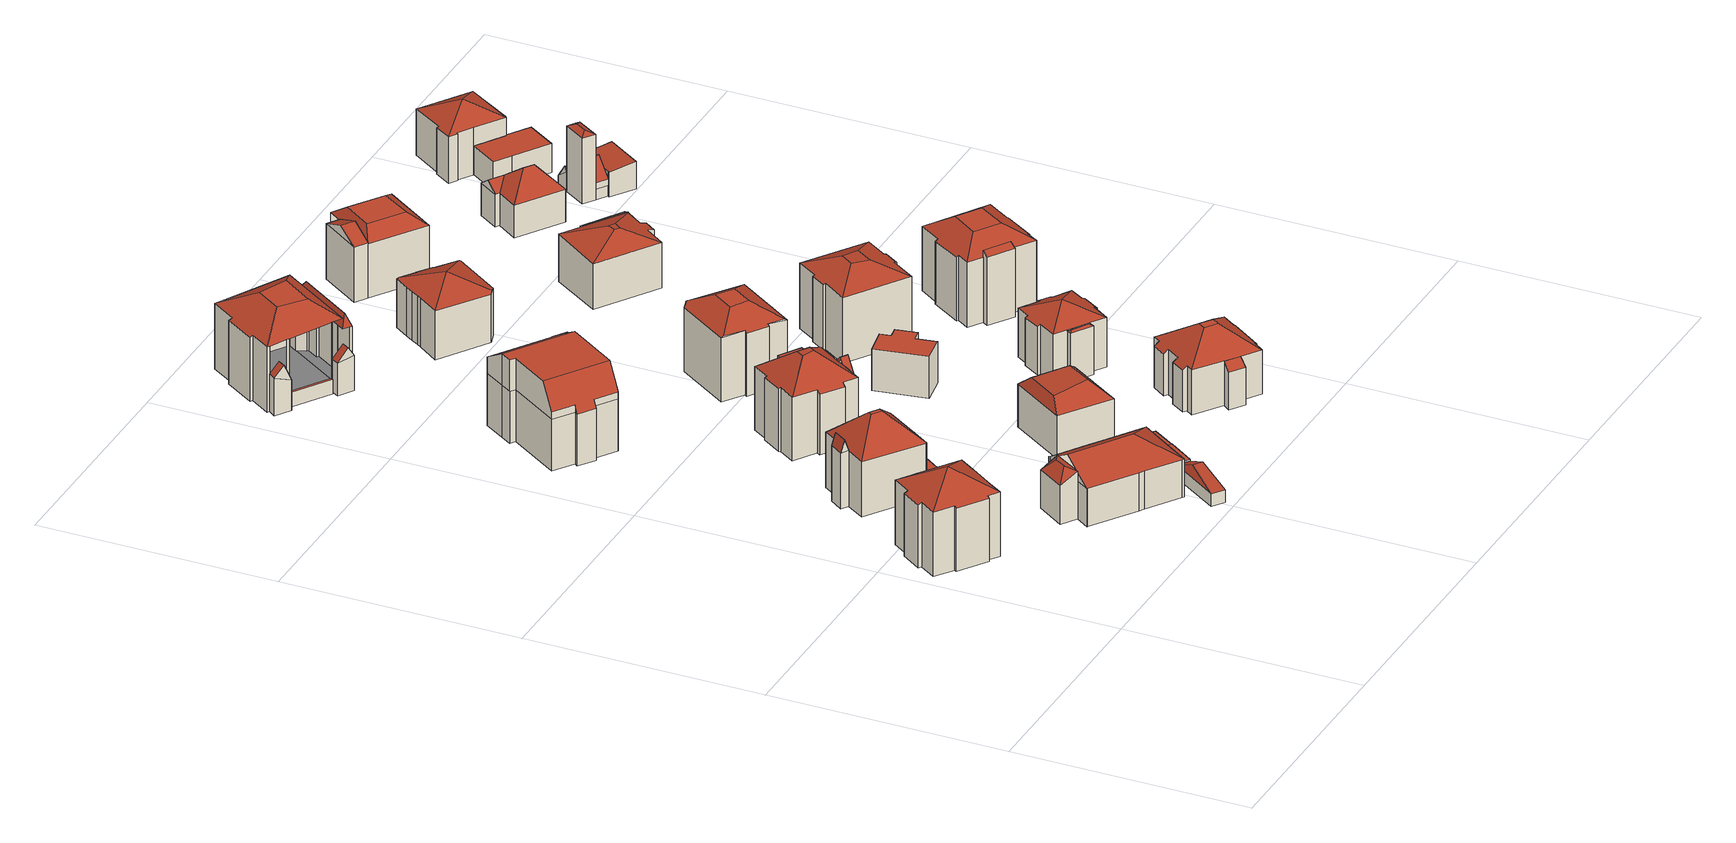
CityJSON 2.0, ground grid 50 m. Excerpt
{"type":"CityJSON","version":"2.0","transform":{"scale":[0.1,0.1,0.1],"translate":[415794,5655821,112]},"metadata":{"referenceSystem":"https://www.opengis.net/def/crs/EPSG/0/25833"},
"CityObjects":{
"building1":{"type":"Building","attributes":{"Gemeindeschluessel":14612000,"Geometrietyp2DReferenz":"3000","function":"31001_9998","roofType":"9999"},"children":["building1-1","building1-2"]},
"building1-1":{"type":"BuildingPart","attributes":{"Dachtyp_tdc":"tdcTentRoof","Dachneigung":31.22,"QualitaetDacherkennung":47,"Geometrietyp2DReferenz":"3000","measuredHeight":18.14,"roofType":"3500"},"parents":["building1"],"geometry":[{"type":"MultiSurface","lod":"2","boundaries":[[[0,1,2,3]],[[1,4,5,2]],[[4,6,7,5]],[[6,8,7]],[[9,10,11]],[[9,12,13,10]],[[12,14,15,13]],[[14,16,17,15]],[[16,18,19,17]],[[18,20,21,19]],[[20,22,23,21]],[[22,24,25,23]],[[24,26,27,25]],[[26,28,29,27]],[[28,30,31,29]],[[30,32,33,31]],[[32,34,35,33]],[[34,36,37,35]],[[36,0,3,37]],[[12,9,6,4,38]],[[22,20,18,16,14,12,38]],[[32,30,28,26,24,22,38]],[[4,1,0,36,34,32,38]],[[3,2,5,7,10,13,15,17,19,21,23,25,27,29,31,33,35,37]]],"semantics":{"surfaces":[{"type":"WallSurface"},{"type":"RoofSurface"},{"type":"GroundSurface"}],"values":[0,0,0,0,0,0,0,0,0,0,0,0,0,0,0,0,0,0,0,1,1,1,1,2]}}]},
"building1-2":{"type":"BuildingPart","attributes":{"Dachtyp_tdc":"tdcPolyFlatRoof","Dachneigung":0,"QualitaetDacherkennung":0,"Geometrietyp2DReferenz":"3000","measuredHeight":3,"roofType":"9999"},"parents":["building1"],"geometry":[{"type":"MultiSurface","lod":"2","boundaries":[[[11,39,40,41,42,43,8]],[[8,43,44,7]],[[43,42,45,44]],[[42,41,46,45]],[[41,40,47,46]],[[40,39,48,47]],[[39,11,10,48]],[[44,45,46,47,48,10,7]],[[7,10,11,8]]],"semantics":{"surfaces":[{"type":"RoofSurface"},{"type":"WallSurface"},{"type":"GroundSurface"},{"type":"ClosureSurface","isClosure":"1","QuelleClosure":"LoD1Solid"}],"values":[0,1,1,1,1,1,1,2,3]}}]},
"building2":{"type":"Building","attributes":{"Gemeindeschluessel":14612000,"Geometrietyp2DReferenz":"3000","function":"31001_9998","roofType":"9999"},"children":["building2-1","building2-2","building2-3","building2-4"]},
"building2-1":{"type":"BuildingPart","attributes":{"Dachtyp_tdc":"tdcGableRoof","Dachneigung":36.66,"QualitaetDacherkennung":35,"Geometrietyp2DReferenz":"3000","measuredHeight":5.4,"roofType":"3100"},"parents":["building2"],"geometry":[{"type":"MultiSurface","lod":"2","boundaries":[[[49,50,51,52]],[[53,54,55,56]],[[54,57,58,55]],[[57,59,60,58]],[[59,61,62,60]],[[61,49,52,62]],[[57,54,53,63]],[[63,50,49,61,59,57]],[[52,51,64,56,55,58,60,62]]],"semantics":{"surfaces":[{"type":"WallSurface"},{"type":"RoofSurface"},{"type":"GroundSurface"}],"values":[0,0,0,0,0,0,1,1,2]}}]},
"building2-2":{"type":"BuildingPart","attributes":{"Dachtyp_tdc":"tdcCutTentRoof","Dachneigung":43.54,"QualitaetDacherkennung":64,"Geometrietyp2DReferenz":"3000","measuredHeight":17.54,"roofType":"9999"},"parents":["building2"],"geometry":[{"type":"MultiSurface","lod":"2","boundaries":[[[65,51,50]],[[65,66,67,51]],[[66,68,69,70,67]],[[71,72,73,74,75]],[[72,76,77,73]],[[76,78,79,77]],[[80,81,82,83]],[[81,84,85,82]],[[84,86,56,85]],[[86,53,56]],[[71,68,66,87,88]],[[76,72,71,88,89]],[[81,80,78,76,89,90]],[[66,65,86,84,81,90,87]],[[90,89,88,87]],[[64,51,67,70,74,73,77,79,83,82,85,56]]],"semantics":{"surfaces":[{"type":"WallSurface"},{"type":"RoofSurface"},{"type":"GroundSurface"}],"values":[0,0,0,0,0,0,0,0,0,0,1,1,1,1,1,2]}}]},
"building2-3":{"type":"BuildingPart","attributes":{"Dachtyp_tdc":"tdcPolyFlatRoof","Dachneigung":0,"QualitaetDacherkennung":37,"Geometrietyp2DReferenz":"3000","measuredHeight":5.65,"roofType":"1000"},"parents":["building2"],"geometry":[{"type":"MultiSurface","lod":"2","boundaries":[[[91,92,93,94]],[[92,95,73,93]],[[69,91,94,70]],[[69,75,95,92,91]],[[94,93,73,74,70]]],"semantics":{"surfaces":[{"type":"WallSurface"},{"type":"RoofSurface"},{"type":"GroundSurface"}],"values":[0,0,0,1,2]}}]},
"building2-4":{"type":"BuildingPart","attributes":{"Dachtyp_tdc":"tdcFreeFormRoof","Dachneigung":71.53,"QualitaetDacherkennung":15,"Geometrietyp2DReferenz":"3000","measuredHeight":14.63,"roofType":"5000"},"parents":["building2"],"geometry":[{"type":"MultiSurface","lod":"2","boundaries":[[[96,97,98,79]],[[97,99,100,98]],[[99,101,83,100]],[[101,80,83]],[[96,79,78]],[[102,99,97,103]],[[96,101,102,103]],[[99,102,101]],[[96,103,97]],[[98,100,83,79]]],"semantics":{"surfaces":[{"type":"WallSurface"},{"type":"RoofSurface"},{"type":"GroundSurface"}],"values":[0,0,0,0,0,1,1,0,0,2]}}]},
"building3":{"type":"Building","attributes":{"Gemeindeschluessel":14612000,"Geometrietyp2DReferenz":"3000","function":"31001_9998","roofType":"9999"},"children":["building3-1","building3-2"]},
"building3-1":{"type":"BuildingPart","attributes":{"Dachtyp_tdc":"tdcHipRoof","Dachneigung":48.16,"QualitaetDacherkennung":38,"Geometrietyp2DReferenz":"3000","measuredHeight":10.85,"roofType":"3200"},"parents":["building3"],"geometry":[{"type":"MultiSurface","lod":"2","boundaries":[[[104,105,106,107]],[[105,108,109,106]],[[108,110,111,112,113,109]],[[114,115,116,117,118,119]],[[115,120,121,116]],[[120,104,107,121]],[[105,110,108,105,104,120,122]],[[115,114,123]],[[120,115,123,122]],[[114,124,125,105,122,123]],[[107,106,109,113,106,117,116,121]]],"semantics":{"surfaces":[{"type":"WallSurface"},{"type":"RoofSurface"},{"type":"GroundSurface"}],"values":[0,0,0,0,0,0,1,1,1,1,2]}}]},
"building3-2":{"type":"BuildingPart","attributes":{"Dachtyp_tdc":"tdcHipAndGableRoof","Dachneigung":29.96,"QualitaetDacherkennung":57,"Geometrietyp2DReferenz":"3000","measuredHeight":12.23,"roofType":"5000"},"parents":["building3"],"geometry":[{"type":"MultiSurface","lod":"2","boundaries":[[[126,127,128,129]],[[127,130,131,128]],[[130,132,133,131]],[[132,134,135,133]],[[134,136,137,135]],[[136,118,117,137]],[[112,138,139,113]],[[138,140,141,139]],[[140,142,143,141]],[[142,144,145,143]],[[144,126,129,145]],[[126,146,147]],[[146,148,149,150,111,151,125,152,147]],[[134,132,130,127,126,147,152,124,119,136]],[[136,119,118]],[[112,111,150,138]],[[138,150,149,140]],[[140,149,148,142]],[[142,148,146,144]],[[144,146,126]],[[129,128,131,133,135,137,117,106,113,139,141,143,145]]],"semantics":{"surfaces":[{"type":"WallSurface"},{"type":"RoofSurface"},{"type":"GroundSurface"}],"values":[0,0,0,0,0,0,0,0,0,0,0,1,1,1,0,0,0,0,0,0,2]}}]},
"building4":{"type":"Building","attributes":{"Dachtyp_tdc":"tdcFreeFormRoof","Gemeindeschluessel":14612000,"Dachneigung":13.52,"QualitaetDacherkennung":17,"Geometrietyp2DReferenz":"3000","measuredHeight":4.71,"function":"31001_9998","roofType":"5000"},"geometry":[{"type":"Solid","lod":"2","boundaries":[[[[153,154,155,156]],[[154,157,158,155]],[[157,159,160,158]],[[159,161,162,160]],[[161,153,156,162]],[[153,163,154]],[[161,164,163,153]],[[164,159,157,154,163]],[[161,159,164]],[[156,155,158,160,162]]]],"semantics":{"surfaces":[{"type":"WallSurface"},{"type":"RoofSurface"},{"type":"GroundSurface"}],"values":[[0,0,0,0,0,1,1,1,0,2]]}}]},
"building5":{"type":"Building","attributes":{"Dachtyp_tdc":"tdcFreeFormRoof","Gemeindeschluessel":14612000,"Dachneigung":0.064,"QualitaetDacherkennung":36,"Geometrietyp2DReferenz":"3000","measuredHeight":17.97,"function":"31001_9998","roofType":"5000"},"geometry":[{"type":"Solid","lod":"2","boundaries":[[[[165,166,167,168]],[[166,169,170,167]],[[169,171,172,170]],[[171,173,174,172]],[[173,175,176,174]],[[175,177,178,176]],[[177,179,180,178]],[[179,181,182,180]],[[181,183,184,182]],[[183,185,186,184]],[[185,187,188,186]],[[187,189,190,188]],[[189,191,192,190]],[[191,193,194,192]],[[193,195,196,194]],[[195,165,168,196]],[[197,198,199,200,201,202,203]],[[189,187,204,205,206,207,208,209]],[[210,211,207,206,203,202]],[[195,211,210,165]],[[165,210,202,166]],[[193,208,207,211,195]],[[189,209,191]],[[181,206,205,183]],[[183,205,204,185]],[[185,204,187]],[[177,197,203,179]],[[166,202,201,169]],[[169,201,200,171]],[[171,200,199,173]],[[173,199,198,175]],[[175,198,197,177]],[[168,167,170,172,174,176,178,180,182,184,186,188,190,192,194,196]],[[191,209,208,193]],[[179,203,206,181]]]],"semantics":{"surfaces":[{"type":"WallSurface"},{"type":"RoofSurface"},{"type":"GroundSurface"}],"values":[[0,0,0,0,0,0,0,0,0,0,0,0,0,0,0,0,1,1,1,0,0,0,0,0,0,0,0,0,0,0,0,0,2,0,0]]}}]},
"building6":{"type":"Building","attributes":{"Gemeindeschluessel":14612000,"Geometrietyp2DReferenz":"3000","function":"31001_9998","roofType":"9999"},"children":["building6-1","building6-2"]},
"building6-1":{"type":"BuildingPart","attributes":{"Dachtyp_tdc":"tdcPolyFlatRoof","Dachneigung":0,"QualitaetDacherkennung":76,"Geometrietyp2DReferenz":"3000","measuredHeight":3.04,"roofType":"1000"},"parents":["building6"],"geometry":[{"type":"MultiSurface","lod":"2","boundaries":[[[212,213,214,215]],[[213,216,217,214]],[[216,218,219,217]],[[218,220,221,219]],[[220,222,223,221]],[[222,224,225,223]],[[224,226,227,225]],[[224,222,220,218,216,213,212,226]],[[227,215,214,217,219,221,223,225]]],"semantics":{"surfaces":[{"type":"WallSurface"},{"type":"RoofSurface"},{"type":"GroundSurface"}],"values":[0,0,0,0,0,0,0,1,2]}}]},
"building6-2":{"type":"BuildingPart","attributes":{"Dachtyp_tdc":"tdcPolyFlatRoof","Dachneigung":0,"QualitaetDacherkennung":70,"Geometrietyp2DReferenz":"3000","measuredHeight":3.08,"roofType":"1000"},"parents":["building6"],"geometry":[{"type":"MultiSurface","lod":"2","boundaries":[[[228,229,230,227,226]],[[229,231,232,230]],[[231,233,212,215,232]],[[233,231,229,228]],[[227,230,232,215]]],"semantics":{"surfaces":[{"type":"WallSurface"},{"type":"RoofSurface"},{"type":"GroundSurface"}],"values":[0,0,0,1,2]}}]},
"building7":{"type":"Building","attributes":{"Gemeindeschluessel":14612000,"Geometrietyp2DReferenz":"3000","function":"31001_9998","roofType":"9999"},"children":["building7-1","building7-2","building7-3"]},
"building7-1":{"type":"BuildingPart","attributes":{"Dachtyp_tdc":"tdcGableRoof","Dachneigung":56.79,"QualitaetDacherkennung":18,"Geometrietyp2DReferenz":"3000","measuredHeight":14.68,"roofType":"3100"},"parents":["building7"],"geometry":[{"type":"MultiSurface","lod":"2","boundaries":[[[234,235,236,237]],[[235,238,239,236]],[[238,240,241,239]],[[240,242,243,241]],[[244,234,237,245]],[[246,247,248,249,250]],[[248,251,242,240,238,235,249]],[[234,250,249,235]],[[244,246,250,234]],[[237,236,239,241,243,245]]],"semantics":{"surfaces":[{"type":"WallSurface"},{"type":"RoofSurface"},{"type":"GroundSurface"}],"values":[0,0,0,0,0,1,1,0,0,2]}}]},
"building7-2":{"type":"BuildingPart","attributes":{"Dachtyp_tdc":"tdcCutTentRoof","Dachneigung":37.25,"QualitaetDacherkennung":56,"Geometrietyp2DReferenz":"3000","measuredHeight":18.15,"roofType":"9999"},"parents":["building7"],"geometry":[{"type":"MultiSurface","lod":"2","boundaries":[[[252,253,254,255]],[[253,256,257,254]],[[256,258,259,257]],[[258,260,261,259]],[[260,262,263,261]],[[262,264,265,263]],[[264,266,267,265]],[[266,268,269,267]],[[270,271,272,273]],[[271,274,245,272]],[[274,275,246,244,245]],[[276,277,278,243,242]],[[277,279,280,278]],[[279,281,282,280]],[[281,283,284,282]],[[283,285,286,284]],[[285,287,288,286]],[[287,289,290,288]],[[289,291,292,290]],[[291,252,255,292]],[[266,264,262,260,258,256,293,294]],[[271,270,268,266,294,295]],[[287,285,283,281,279,277,276,251,247,275,274,271,295,296]],[[256,253,252,291,289,287,296,293]],[[296,295,294,293]],[[255,254,257,259,261,263,265,267,269,273,272,245,243,278,280,282,284,286,288,290,292]]],"semantics":{"surfaces":[{"type":"WallSurface"},{"type":"RoofSurface"},{"type":"GroundSurface"}],"values":[0,0,0,0,0,0,0,0,0,0,0,0,0,0,0,0,0,0,0,0,1,1,1,1,1,2]}}]},
"building7-3":{"type":"BuildingPart","attributes":{"Dachtyp_tdc":"tdcPolyFlatRoof","Dachneigung":0,"QualitaetDacherkennung":19,"Geometrietyp2DReferenz":"3000","measuredHeight":13.99,"roofType":"1000"},"parents":["building7"],"geometry":[{"type":"MultiSurface","lod":"2","boundaries":[[[297,298,299,269,268]],[[298,300,301,299]],[[300,302,270,273,301]],[[302,300,298,297]],[[269,299,301,273]]],"semantics":{"surfaces":[{"type":"WallSurface"},{"type":"RoofSurface"},{"type":"GroundSurface"}],"values":[0,0,0,1,2]}}]},
"building8":{"type":"Building","attributes":{"Gemeindeschluessel":14612000,"Geometrietyp2DReferenz":"3000","function":"31001_9998","roofType":"9999"},"children":["building8-1","building8-2","building8-3","building8-4","building8-5"]},
"building8-1":{"type":"BuildingPart","attributes":{"Dachtyp_tdc":"tdcGableRoof","Dachneigung":65.93,"QualitaetDacherkennung":8,"Geometrietyp2DReferenz":"3000","measuredHeight":10.26,"roofType":"3100"},"parents":["building8"],"geometry":[{"type":"MultiSurface","lod":"2","boundaries":[[[303,304,305,306]],[[304,307,308,305]],[[307,309,310,308]],[[307,304,311]],[[304,303,312,311]],[[309,307,311,312]],[[306,305,308,310]]],"semantics":{"surfaces":[{"type":"WallSurface"},{"type":"RoofSurface"},{"type":"GroundSurface"}],"values":[0,0,0,0,1,1,2]}}]},
"building8-2":{"type":"BuildingPart","attributes":{"Dachtyp_tdc":"tdcCutTentRoof","Dachneigung":32.38,"QualitaetDacherkennung":53,"Geometrietyp2DReferenz":"3000","measuredHeight":17.89,"roofType":"9999"},"parents":["building8"],"geometry":[{"type":"MultiSurface","lod":"2","boundaries":[[[313,314,315]],[[313,316,306,314]],[[316,303,306]],[[317,310,309]],[[317,318,319,310]],[[318,320,321,319]],[[320,322,323,321]],[[322,324,325,323]],[[324,326,327,325]],[[326,328,329,327]],[[328,330,331,329]],[[330,332,333,334,331]],[[335,336,337]],[[335,338,339,336]],[[328,326,324,322,320,318,340,341]],[[330,328,341,342]],[[343,332,330,342,344]],[[318,317,316,313,338,335,343,344,340]],[[344,342,341,340]],[[339,345,314,306,310,319,321,323,325,327,329,331,334,346,336]]],"semantics":{"surfaces":[{"type":"WallSurface"},{"type":"RoofSurface"},{"type":"GroundSurface"}],"values":[0,0,0,0,0,0,0,0,0,0,0,0,0,0,1,1,1,1,1,2]}}]},
"building8-3":{"type":"BuildingPart","attributes":{"Dachtyp_tdc":"tdcFreeFormRoof","Dachneigung":68.88,"QualitaetDacherkennung":21,"Geometrietyp2DReferenz":"3000","measuredHeight":15.58,"roofType":"5000"},"parents":["building8"],"geometry":[{"type":"MultiSurface","lod":"2","boundaries":[[[347,348,349,350]],[[348,351,352,349]],[[351,353,354,352]],[[353,355,356,354]],[[355,357,358,356]],[[357,359,360,358]],[[359,361,360]],[[333,362,363,334]],[[362,347,350,363]],[[364,359,357,365]],[[357,355,353,351,348,347,366,367,365]],[[347,362,366]],[[362,333,367,366]],[[333,364,365,367]],[[350,349,352,354,356,358,360,346,334,363]]],"semantics":{"surfaces":[{"type":"WallSurface"},{"type":"RoofSurface"},{"type":"GroundSurface"}],"values":[0,0,0,0,0,0,0,0,0,1,1,1,1,1,2]}}]},
"building8-4":{"type":"BuildingPart","attributes":{"Dachtyp_tdc":"tdcGableRoof","Dachneigung":48.73,"QualitaetDacherkennung":7,"Geometrietyp2DReferenz":"3000","measuredHeight":9.73,"roofType":"3100"},"parents":["building8"],"geometry":[{"type":"MultiSurface","lod":"2","boundaries":[[[361,368,369,360]],[[368,370,371,369]],[[370,337,336,371]],[[370,368,372]],[[368,361,373,372]],[[337,370,372,373,374]],[[360,369,371,336,346]]],"semantics":{"surfaces":[{"type":"WallSurface"},{"type":"RoofSurface"},{"type":"GroundSurface"}],"values":[0,0,0,0,1,1,2]}}]},
"building8-5":{"type":"BuildingPart","attributes":{"Dachtyp_tdc":"tdcPolyFlatRoof","Dachneigung":0,"QualitaetDacherkennung":0,"Geometrietyp2DReferenz":"3000","measuredHeight":3.17,"roofType":"9999"},"parents":["building8"],"geometry":[{"type":"MultiSurface","lod":"2","boundaries":[[[375,315,376,377]],[[377,376,378,379]],[[376,315,314,378]],[[375,377,379,345]],[[379,378,314,345]],[[345,314,315,375]]],"semantics":{"surfaces":[{"type":"RoofSurface"},{"type":"WallSurface"},{"type":"GroundSurface"},{"type":"ClosureSurface","isClosure":"1","QuelleClosure":"LoD1Solid"}],"values":[0,1,1,1,2,3]}}]},
"building9":{"type":"Building","attributes":{"Dachtyp_tdc":"tdcFreeFormRoof","Gemeindeschluessel":14612000,"Dachneigung":3.79,"QualitaetDacherkennung":50,"Geometrietyp2DReferenz":"3000","measuredHeight":12.13,"function":"31001_9998","roofType":"5000"},"geometry":[{"type":"Solid","lod":"2","boundaries":[[[[380,381,382,383]],[[381,384,385,382]],[[384,386,387,385]],[[386,388,389,387]],[[388,390,391,389]],[[390,392,393,391]],[[392,394,395,393]],[[394,396,397,395]],[[396,380,383,397]],[[398,384,381,380,399]],[[394,392,390,388,386,384,398,400]],[[396,394,400,401]],[[396,401,399,380]],[[401,400,398,399]],[[383,382,385,387,389,391,393,395,397]]]],"semantics":{"surfaces":[{"type":"WallSurface"},{"type":"RoofSurface"},{"type":"GroundSurface"}],"values":[[0,0,0,0,0,0,0,0,0,1,1,1,1,1,2]]}}]},
"building10":{"type":"Building","attributes":{"Dachtyp_tdc":"tdcFreeFormRoof","Gemeindeschluessel":14612000,"Dachneigung":31.06,"QualitaetDacherkennung":49,"Geometrietyp2DReferenz":"3000","measuredHeight":16.54,"function":"31001_9998","roofType":"5000"},"geometry":[{"type":"Solid","lod":"2","boundaries":[[[[402,403,404,405,406,407,408]],[[409,402,408,410]],[[411,412,413]],[[406,414,407]],[[415,416,417]],[[418,419,420,421,422,423,424,425,426,427,428,429]],[[430,431,418,429]],[[416,403,402,409,417]],[[410,413,412,431,430,415,417,409]],[[408,407,414,432,411,413,410]],[[431,412,419,418]],[[412,411,420,419]],[[411,432,421,420]],[[432,414,422,421]],[[414,406,423,422]],[[406,405,424,423]],[[405,404,425,424]],[[404,403,426,425]],[[403,416,427,426]],[[416,415,428,427]],[[415,430,429,428]]]],"semantics":{"surfaces":[{"type":"RoofSurface"},{"type":"WallSurface"},{"type":"GroundSurface"}],"values":[[0,0,1,1,1,2,1,0,0,0,1,1,1,1,1,1,1,1,1,1,1]]}}]},
"building11":{"type":"Building","attributes":{"Dachtyp_tdc":"tdcPolyFlatRoof","Gemeindeschluessel":14612000,"Dachneigung":0,"QualitaetDacherkennung":56,"Geometrietyp2DReferenz":"3000","measuredHeight":8.95,"function":"31001_9998","roofType":"1000"},"geometry":[{"type":"Solid","lod":"2","boundaries":[[[[433,434,435,436]],[[434,437,438,435]],[[437,439,440,438]],[[439,441,442,440]],[[441,443,444,442]],[[443,445,446,444]],[[445,447,448,446]],[[447,433,436,448]],[[447,445,443,441,439,437,434,433]],[[436,435,438,440,442,444,446,448]]]],"semantics":{"surfaces":[{"type":"WallSurface"},{"type":"RoofSurface"},{"type":"GroundSurface"}],"values":[[0,0,0,0,0,0,0,0,1,2]]}}]},
"building12":{"type":"Building","attributes":{"Gemeindeschluessel":14612000,"Geometrietyp2DReferenz":"3000","function":"31001_9998","roofType":"9999"},"children":["building12-1","building12-2"]},
"building12-1":{"type":"BuildingPart","attributes":{"Dachtyp_tdc":"tdcCutTentRoof","Dachneigung":35.07,"QualitaetDacherkennung":68,"Geometrietyp2DReferenz":"3000","measuredHeight":13.88,"roofType":"9999"},"parents":["building12"],"geometry":[{"type":"MultiSurface","lod":"2","boundaries":[[[449,450,451,452]],[[450,453,454,451]],[[453,455,456,454]],[[455,457,458,456]],[[457,459,460,458]],[[459,461,462,460]],[[461,463,464,462]],[[463,465,466,464]],[[467,468,469,470,471]],[[468,472,473,469]],[[472,474,475,473]],[[474,476,477,475]],[[476,478,479,477]],[[478,480,481,479]],[[480,482,483,481]],[[482,484,485,483]],[[484,486,487,485]],[[486,488,489,487]],[[488,490,491,489]],[[490,492,493,491]],[[492,449,452,493]],[[463,461,459,457,455,453,494,495]],[[468,467,465,463,495,496]],[[488,486,484,482,480,478,476,474,472,468,496,497]],[[453,450,449,492,490,488,497,494]],[[497,496,495,494]],[[452,451,454,456,458,460,462,464,466,470,469,473,475,477,479,481,483,485,487,489,491,493]]],"semantics":{"surfaces":[{"type":"WallSurface"},{"type":"RoofSurface"},{"type":"GroundSurface"}],"values":[0,0,0,0,0,0,0,0,0,0,0,0,0,0,0,0,0,0,0,0,0,1,1,1,1,1,2]}}]},
"building12-2":{"type":"BuildingPart","attributes":{"Dachtyp_tdc":"tdcPolyFlatRoof","Dachneigung":35.73,"QualitaetDacherkennung":38,"Geometrietyp2DReferenz":"3000","measuredHeight":9.5,"roofType":"2100"},"parents":["building12"],"geometry":[{"type":"MultiSurface","lod":"2","boundaries":[[[465,498,499,466]],[[498,500,501,499]],[[500,471,470,501]],[[471,500,498,465]],[[466,499,501,470]]],"semantics":{"surfaces":[{"type":"WallSurface"},{"type":"RoofSurface"},{"type":"GroundSurface"}],"values":[0,0,0,1,2]}}]},
"building13":{"type":"Building","attributes":{"Dachtyp_tdc":"tdcFreeFormRoof","Gemeindeschluessel":14612000,"Dachneigung":24.59,"QualitaetDacherkennung":53,"Geometrietyp2DReferenz":"3000","measuredHeight":13.45,"function":"31001_9998","roofType":"5000"},"geometry":[{"type":"Solid","lod":"2","boundaries":[[[[502,503,504,505]],[[503,506,507,504]],[[506,508,509,507]],[[508,510,511,509]],[[510,512,513,511]],[[512,514,515,513]],[[514,516,517,515]],[[516,518,519,517]],[[518,520,521,519]],[[520,522,523,521]],[[522,524,525,523]],[[524,526,527,525]],[[526,502,505,527]],[[508,506,528,529,530]],[[510,530,529,512]],[[529,531,522,520,518,516,514,512]],[[503,502,526,524,531,529,528]],[[510,508,530]],[[524,522,531]],[[506,503,528]],[[505,504,507,509,511,513,515,517,519,521,523,525,527]]]],"semantics":{"surfaces":[{"type":"WallSurface"},{"type":"RoofSurface"},{"type":"GroundSurface"}],"values":[[0,0,0,0,0,0,0,0,0,0,0,0,0,1,1,1,1,0,0,0,2]]}}]},
"building14":{"type":"Building","attributes":{"Gemeindeschluessel":14612000,"Geometrietyp2DReferenz":"3000","function":"31001_9998","roofType":"9999"},"children":["building14-1","building14-2"]},
"building14-1":{"type":"BuildingPart","attributes":{"Dachtyp_tdc":"tdcFreeFormRoof","Dachneigung":25.86,"QualitaetDacherkennung":16,"Geometrietyp2DReferenz":"3000","measuredHeight":10.74,"roofType":"5000"},"parents":["building14"],"geometry":[{"type":"MultiSurface","lod":"2","boundaries":[[[532,533,534,535]],[[533,536,537,534]],[[536,538,539,537]],[[540,541,536,533]],[[540,533,532]],[[541,540,532,538]],[[541,538,536]],[[535,534,537,539]]],"semantics":{"surfaces":[{"type":"WallSurface"},{"type":"RoofSurface"},{"type":"GroundSurface"}],"values":[0,0,0,1,1,1,1,2]}}]},
"building14-2":{"type":"BuildingPart","attributes":{"Dachtyp_tdc":"tdcTentRoof","Dachneigung":25.38,"QualitaetDacherkennung":77,"Geometrietyp2DReferenz":"3000","measuredHeight":13.46,"roofType":"3500"},"parents":["building14"],"geometry":[{"type":"MultiSurface","lod":"2","boundaries":[[[542,543,544,545]],[[543,546,547,544]],[[546,548,549,547]],[[548,550,551,549]],[[550,552,553,551]],[[552,554,555,553]],[[554,556,557,555]],[[556,558,559,557]],[[558,560,561,559]],[[560,562,563,561]],[[562,564,565,563]],[[564,566,567,565]],[[566,568,532,535,567]],[[569,539,538]],[[569,570,571,539]],[[570,572,573,571]],[[572,574,575,573]],[[574,542,545,575]],[[556,554,552,550,548,546,576]],[[566,564,562,560,558,556,576]],[[570,569,568,566,576]],[[546,543,542,574,572,570,576]],[[545,544,547,549,551,553,555,557,559,561,563,565,567,535,539,571,573,575]]],"semantics":{"surfaces":[{"type":"WallSurface"},{"type":"RoofSurface"},{"type":"GroundSurface"}],"values":[0,0,0,0,0,0,0,0,0,0,0,0,0,0,0,0,0,0,1,1,1,1,2]}}]},
"building15":{"type":"Building","attributes":{"Dachtyp_tdc":"tdcCutTentRoof","Gemeindeschluessel":14612000,"Dachneigung":23.75,"QualitaetDacherkennung":52,"Geometrietyp2DReferenz":"3000","measuredHeight":16.76,"function":"31001_9998","roofType":"9999"},"geometry":[{"type":"Solid","lod":"2","boundaries":[[[[577,578,579,580]],[[578,581,582,579]],[[581,583,584,582]],[[583,585,586,584]],[[585,587,588,586]],[[587,589,590,588]],[[589,591,592,590]],[[591,593,594,592]],[[593,595,596,594]],[[595,597,598,596]],[[597,599,600,598]],[[599,577,580,600]],[[585,583,581,578,577,599,601,602]],[[587,585,602,603]],[[597,595,593,591,589,587,603,604]],[[599,597,604,601]],[[604,603,602,601]],[[580,579,582,584,586,588,590,592,594,596,598,600]]]],"semantics":{"surfaces":[{"type":"WallSurface"},{"type":"RoofSurface"},{"type":"GroundSurface"}],"values":[[0,0,0,0,0,0,0,0,0,0,0,0,1,1,1,1,1,2]]}}]},
"building16":{"type":"Building","attributes":{"Gemeindeschluessel":14612000,"Geometrietyp2DReferenz":"3000","function":"31001_9998","roofType":"9999"},"children":["building16-1","building16-2"]},
"building16-1":{"type":"BuildingPart","attributes":{"Dachtyp_tdc":"tdcCutTentRoof","Dachneigung":1.02,"QualitaetDacherkennung":70,"Geometrietyp2DReferenz":"3000","measuredHeight":14.15,"roofType":"9999"},"parents":["building16"],"geometry":[{"type":"MultiSurface","lod":"2","boundaries":[[[605,606,607,608]],[[606,609,610,607]],[[609,611,612,610]],[[606,605,613,614]],[[609,606,614,615]],[[611,609,615,616]],[[605,617,611,616,613]],[[616,615,614,613]],[[608,607,610,612,618]]],"semantics":{"surfaces":[{"type":"WallSurface"},{"type":"RoofSurface"},{"type":"GroundSurface"}],"values":[0,0,0,1,1,1,1,1,2]}}]},
"building16-2":{"type":"BuildingPart","attributes":{"Dachtyp_tdc":"tdcGableRoof","Dachneigung":23.59,"QualitaetDacherkennung":22,"Geometrietyp2DReferenz":"3000","measuredHeight":14.31,"roofType":"3100"},"parents":["building16"],"geometry":[{"type":"MultiSurface","lod":"2","boundaries":[[[619,620,617,618,621]],[[622,623,624,612,611]],[[623,619,621,624]],[[622,620,625]],[[619,623,626]],[[620,619,626,625]],[[623,622,625,626]],[[621,618,612,624]]],"semantics":{"surfaces":[{"type":"WallSurface"},{"type":"RoofSurface"},{"type":"GroundSurface"}],"values":[0,0,0,0,0,1,1,2]}}]},
"building17":{"type":"Building","attributes":{"Gemeindeschluessel":14612000,"Geometrietyp2DReferenz":"3000","function":"31001_9998","roofType":"9999"},"children":["building17-1","building17-2"]},
"building17-1":{"type":"BuildingPart","attributes":{"Dachtyp_tdc":"tdcCutTentRoof","Dachneigung":16.8,"QualitaetDacherkennung":43,"Geometrietyp2DReferenz":"3000","measuredHeight":12.32,"roofType":"9999"},"parents":["building17"],"geometry":[{"type":"MultiSurface","lod":"2","boundaries":[[[627,628,629,630]],[[628,631,632,629]],[[633,634,635,636,637]],[[631,628,627,638,639,633,637,640]],[[641,631,640,642]],[[635,641,642,636]],[[642,640,637,636]],[[631,641,643,632]],[[641,635,644,643]],[[635,634,645,644]],[[633,639,646,647]],[[639,638,648,646]],[[638,627,630,648]],[[632,643,644,645,647,646,648,630,629]]],"semantics":{"surfaces":[{"type":"WallSurface"},{"type":"RoofSurface"},{"type":"GroundSurface"}],"values":[0,0,1,1,1,1,1,0,0,0,0,0,0,2]}}]},
"building17-2":{"type":"BuildingPart","attributes":{"Dachtyp_tdc":"tdcPolyFlatRoof","Dachneigung":25.9,"QualitaetDacherkennung":46,"Geometrietyp2DReferenz":"3000","measuredHeight":10.33,"roofType":"2100"},"parents":["building17"],"geometry":[{"type":"MultiSurface","lod":"2","boundaries":[[[649,650,651,652]],[[650,653,647,651]],[[654,649,652,645,634]],[[654,653,650,649]],[[652,651,647,645]]],"semantics":{"surfaces":[{"type":"WallSurface"},{"type":"RoofSurface"},{"type":"GroundSurface"}],"values":[0,0,0,1,2]}}]},
"building18":{"type":"Building","attributes":{"Gemeindeschluessel":14612000,"Geometrietyp2DReferenz":"3000","function":"31001_9998","roofType":"9999"},"children":["building18-1","building18-2"]},
"building18-1":{"type":"BuildingPart","attributes":{"Dachtyp_tdc":"tdcCutTentRoof","Dachneigung":32.12,"QualitaetDacherkennung":57,"Geometrietyp2DReferenz":"3000","measuredHeight":16.88,"roofType":"9999"},"parents":["building18"],"geometry":[{"type":"MultiSurface","lod":"2","boundaries":[[[655,656,657,658]],[[656,659,660,657]],[[659,661,662,660]],[[661,663,664,662]],[[663,665,666,664]],[[665,667,668,666]],[[667,669,670,668]],[[669,671,672,670]],[[671,673,674,672]],[[675,676,677,678]],[[676,679,680,677]],[[679,681,682,680]],[[681,655,658,682]],[[661,659,683,684]],[[671,669,667,665,663,661,684,685]],[[676,675,673,671,685,686]],[[659,656,655,681,679,676,686,683]],[[686,685,684,683]],[[658,657,660,662,664,666,668,670,672,674,678,677,680,682]]],"semantics":{"surfaces":[{"type":"WallSurface"},{"type":"RoofSurface"},{"type":"GroundSurface"}],"values":[0,0,0,0,0,0,0,0,0,0,0,0,0,1,1,1,1,1,2]}}]},
"building18-2":{"type":"BuildingPart","attributes":{"Dachtyp_tdc":"tdcPolyFlatRoof","Dachneigung":29.59,"QualitaetDacherkennung":37,"Geometrietyp2DReferenz":"3000","measuredHeight":15.54,"roofType":"2100"},"parents":["building18"],"geometry":[{"type":"MultiSurface","lod":"2","boundaries":[[[687,688,678,689]],[[688,675,678]],[[690,674,673]],[[690,691,692,674]],[[691,687,689,692]],[[691,690,688,687]],[[689,678,674,692]]],"semantics":{"surfaces":[{"type":"WallSurface"},{"type":"RoofSurface"},{"type":"GroundSurface"}],"values":[0,0,0,0,0,1,2]}}]},
"building19":{"type":"Building","attributes":{"Dachtyp_tdc":"tdcFreeFormRoof","Gemeindeschluessel":14612000,"Dachneigung":37.94,"QualitaetDacherkennung":27,"Geometrietyp2DReferenz":"3000","measuredHeight":10.96,"function":"31001_9998","roofType":"5000"},"geometry":[{"type":"Solid","lod":"2","boundaries":[[[[693,694,695,696]],[[694,697,698,695]],[[699,694,693]],[[700,701,702,699,693,703]],[[700,703,704]],[[701,700,704,705]],[[702,701,705,697]],[[699,702,697,694]],[[698,706,707,708,696,695]],[[697,705,706,698]],[[705,704,707,706]],[[704,703,708,707]],[[703,693,696,708]]]],"semantics":{"surfaces":[{"type":"WallSurface"},{"type":"RoofSurface"},{"type":"GroundSurface"}],"values":[[0,0,1,1,0,1,1,1,2,0,0,0,0]]}}]},
"building20":{"type":"Building","attributes":{"Dachtyp_tdc":"tdcPolyFlatRoof","Gemeindeschluessel":14612000,"Dachneigung":4.54,"QualitaetDacherkennung":49,"Geometrietyp2DReferenz":"3000","measuredHeight":2.19,"function":"31001_9998","roofType":"2100"},"geometry":[{"type":"Solid","lod":"2","boundaries":[[[[709,710,711,712]],[[710,713,714,711]],[[713,715,716,714]],[[715,717,718,716]],[[717,709,712,718]],[[717,715,713,710,709]],[[712,711,714,716,718]]]],"semantics":{"surfaces":[{"type":"WallSurface"},{"type":"RoofSurface"},{"type":"GroundSurface"}],"values":[[0,0,0,0,0,1,2]]}}]},
"building21":{"type":"Building","attributes":{"Dachtyp_tdc":"tdcFreeFormRoof","Gemeindeschluessel":14612000,"Dachneigung":25.04,"QualitaetDacherkennung":5,"Geometrietyp2DReferenz":"3000","measuredHeight":14.83,"function":"31001_9998","roofType":"5000"},"geometry":[{"type":"Solid","lod":"2","boundaries":[[[[719,720,721]],[[722,723,719,721,724]],[[725,726,727,728,729]],[[721,720,726,725]],[[720,730,727,726]],[[730,731,728,727]],[[731,724,729,728]],[[724,721,725,729]],[[722,724,731]],[[723,722,731,730]],[[719,723,730,720]]]],"semantics":{"surfaces":[{"type":"RoofSurface"},{"type":"GroundSurface"},{"type":"WallSurface"}],"values":[[0,0,1,2,2,2,2,2,0,0,0]]}}]},
"building22":{"type":"Building","attributes":{"Dachtyp_tdc":"tdcFreeFormRoof","Gemeindeschluessel":14612000,"Dachneigung":66.54,"QualitaetDacherkennung":2,"Geometrietyp2DReferenz":"3000","measuredHeight":7.46,"function":"31001_9998","roofType":"5000"},"geometry":[{"type":"Solid","lod":"2","boundaries":[[[[732,733,729,725]],[[733,734,735,729]],[[734,736,737,735]],[[736,738,739,737]],[[738,732,725,739]],[[733,740,741,742,734]],[[740,743,744,741]],[[738,744,743,732]],[[736,742,741,744,738]],[[732,743,740,733]],[[734,742,736]],[[725,729,735,737,739]]]],"semantics":{"surfaces":[{"type":"WallSurface"},{"type":"RoofSurface"},{"type":"GroundSurface"}],"values":[[0,0,0,0,0,1,1,0,0,0,0,2]]}}]},
"building23":{"type":"Building","attributes":{"Dachtyp_tdc":"tdcGableRoof","Gemeindeschluessel":14612000,"Dachneigung":54.61,"QualitaetDacherkennung":10,"Geometrietyp2DReferenz":"3000","measuredHeight":4.79,"function":"31001_9998","roofType":"3100"},"geometry":[{"type":"Solid","lod":"2","boundaries":[[[[745,746,747,748]],[[746,749,750,747]],[[749,751,752,750]],[[751,745,748,752]],[[749,746,753]],[[745,751,754]],[[746,745,754,753]],[[751,749,753,754]],[[748,747,750,752]]]],"semantics":{"surfaces":[{"type":"WallSurface"},{"type":"RoofSurface"},{"type":"GroundSurface"}],"values":[[0,0,0,0,0,0,1,1,2]]}}]},
"building24":{"type":"Building","attributes":{"Dachtyp_tdc":"tdcPolyFlatRoof","Gemeindeschluessel":14612000,"Dachneigung":0,"QualitaetDacherkennung":59,"Geometrietyp2DReferenz":"3000","measuredHeight":2.2,"function":"31001_9998","roofType":"1000"},"geometry":[{"type":"Solid","lod":"2","boundaries":[[[[755,756,757,758]],[[756,759,760,757]],[[759,761,762,760]],[[761,763,764,762]],[[763,755,758,764]],[[763,761,759,756,755]],[[758,757,760,762,764]]]],"semantics":{"surfaces":[{"type":"WallSurface"},{"type":"RoofSurface"},{"type":"GroundSurface"}],"values":[[0,0,0,0,0,1,2]]}}]},
"building25":{"type":"Building","attributes":{"Dachtyp_tdc":"tdcPolyFlatRoof","Gemeindeschluessel":14612000,"Dachneigung":5.68,"QualitaetDacherkennung":60,"Geometrietyp2DReferenz":"3000","measuredHeight":5.9,"function":"31001_9998","roofType":"2100"},"geometry":[{"type":"Solid","lod":"2","boundaries":[[[[765,766,767,768]],[[766,769,739,767]],[[769,770,737,739]],[[770,771,735,737]],[[771,772,773,735]],[[772,774,775,773]],[[774,776,777,775]],[[776,778,779,777]],[[778,765,768,779]],[[778,776,774,772,771,770,769,766,765]],[[768,767,739,737,735,773,775,777,779]]]],"semantics":{"surfaces":[{"type":"WallSurface"},{"type":"RoofSurface"},{"type":"GroundSurface"}],"values":[[0,0,0,0,0,0,0,0,0,1,2]]}}]},
"building26":{"type":"Building","attributes":{"Dachtyp_tdc":"tdcPolyFlatRoof","Gemeindeschluessel":14612000,"Dachneigung":0,"QualitaetDacherkennung":66,"Geometrietyp2DReferenz":"3000","measuredHeight":6.23,"function":"31001_9998","roofType":"1000"},"geometry":[{"type":"Solid","lod":"2","boundaries":[[[[780,781,782,783,784,785,786]],[[787,788,781,780]],[[788,789,782,781]],[[789,790,783,782]],[[790,791,784,783]],[[791,792,785,784]],[[792,793,786,785]],[[793,787,780,786]],[[793,792,791,790,789,788,787]]]],"semantics":{"surfaces":[{"type":"GroundSurface"},{"type":"WallSurface"},{"type":"RoofSurface"}],"values":[[0,1,1,1,1,1,1,1,2]]}}]},
"building27":{"type":"Building","attributes":{"Dachtyp_tdc":"tdcTentRoof","Gemeindeschluessel":14612000,"Dachneigung":27.89,"QualitaetDacherkennung":46,"Geometrietyp2DReferenz":"3000","measuredHeight":13.53,"function":"31001_9998","roofType":"3500"},"geometry":[{"type":"Solid","lod":"2","boundaries":[[[[794,795,796,797]],[[795,798,799,796]],[[798,800,801,799]],[[800,802,803,801]],[[802,804,805,803]],[[804,806,807,805]],[[806,808,809,807]],[[808,810,811,809]],[[810,812,813,811]],[[812,794,797,813]],[[798,795,814]],[[802,800,798,814]],[[810,808,806,804,802,814]],[[795,794,812,810,814]],[[797,796,799,801,803,805,807,809,811,813]]]],"semantics":{"surfaces":[{"type":"WallSurface"},{"type":"RoofSurface"},{"type":"GroundSurface"}],"values":[[0,0,0,0,0,0,0,0,0,0,1,1,1,1,2]]}}]}
},
"vertices":[
[180,441,157],[178,437,160],[178,437,21],[180,441,21],[202,420,160],[202,420,21],[179,386,160],[179,386,21],[179,386,51],[150,344,160],[150,344,21],[150,344,51],[124,305,160],[124,305,21],[102,320,160],[102,320,21],[99,316,157],[99,316,21],[39,356,157],[39,356,21],[42,361,160],[42,361,21],[4,387,160],[4,387,21],[28,422,160],[28,422,21],[22,426,156],[22,426,21],[51,468,156],[51,468,21],[57,464,160],[57,464,21],[82,501,160],[82,501,21],[123,473,161],[123,473,21],[126,478,157],[126,478,21],[104,402,202],
[155,340,51],[170,345,51],[184,364,51],[181,378,51],[175,381,51],[175,381,21],[181,378,21],[184,364,21],[170,345,21],[155,340,21],
[312,664,54],[304,653,54],[304,653,20],[312,664,20],[268,677,62],[279,693,62],[279,693,20],[268,677,20],[292,684,74],[292,684,20],[304,676,63],[304,676,20],[301,671,63],[301,671,20],[281,668,74],[281,668,20],
[304,653,137],[339,629,137],[339,629,20],[291,558,137],[291,558,77],[291,558,20],[267,522,137],[266,522,137],[266,522,20],[267,522,20],[267,522,77],[150,601,139],[150,601,20],[176,640,139],[176,640,20],[195,667,139],[222,708,139],[222,708,20],[195,667,20],[257,685,138],[257,685,20],[268,677,138],[255,613,195],[250,605,195],[230,619,195],[235,626,195],
[311,544,77],[286,508,77],[286,508,20],[311,544,20],[266,522,77],
[176,640,140],[161,650,140],[161,650,20],[180,677,140],[180,677,20],[195,667,140],[187,672,166],[168,645,166],
[328,296,120],[342,287,129],[342,287,26],[328,296,26],[357,309,113],[357,309,26],[360,314,110],[360,314,109],[360,314,108],[360,314,26],[302,228,129],[271,250,109],[271,250,26],[302,228,26],[302,228,108],[302,228,127],[310,308,109],[310,308,26],[316,278,134],[302,256,134],[304,231,129],[340,285,129],
[460,82,108],[456,84,108],[456,84,26],[460,82,26],[389,130,108],[389,130,26],[378,137,108],[378,137,26],[285,199,108],[285,199,26],[284,200,108],[284,200,26],[432,265,108],[432,265,26],[456,249,108],[456,249,26],[468,241,108],[468,241,26],[536,195,108],[536,195,26],[536,195,109],[442,177,148],[468,241,109],[456,249,109],[432,265,109],[342,287,128],[322,258,148],
[449,21,53],[518,124,54],[518,124,26],[449,21,26],[522,122,54],[522,122,26],[544,108,53],[544,108,26],[474,4,53],[474,4,26],[501,83,73],[519,71,73],
[125,1313,130],[140,1335,130],[140,1335,18],[125,1313,18],[169,1379,130],[169,1379,18],[286,1303,130],[286,1303,18],[302,1306,130],[302,1306,18],[308,1279,130],[308,1279,18],[292,1275,130],[292,1275,18],[272,1247,130],[272,1247,18],[203,1143,130],[203,1143,18],[185,1118,130],[185,1118,18],[141,1148,130],[141,1148,18],[136,1140,130],[136,1140,18],[102,1163,130],[102,1163,18],[107,1170,130],[107,1170,18],[65,1199,130],[65,1199,18],[136,1305,130],[136,1305,18],[292,1275,177],[308,1279,170],[302,1306,157],[286,1303,164],[169,1379,165],[140,1335,198],[272,1247,198],[141,1148,145],[185,1118,145],[203,1143,198],[82,1224,198],[65,1199,146],[107,1170,146],[125,1313,198],[136,1305,198],
[559,178,55],[548,185,55],[548,185,25],[559,178,25],[543,200,55],[543,200,25],[536,204,55],[536,204,25],[565,246,55],[565,246,25],[570,244,55],[570,244,25],[614,212,55],[614,212,25],[582,163,55],[582,163,25],
[582,163,56],[544,108,56],[544,108,25],[522,122,56],[522,122,25],[559,178,56],
[475,793,132],[451,757,132],[451,757,16],[475,793,16],[446,761,132],[446,761,16],[441,764,132],[441,764,16],[437,766,132],[437,766,16],[461,802,132],[461,802,16],[461,802,139],[455,793,150],[448,783,163],[462,774,163],[475,793,139],[444,776,151],
[332,772,146],[337,779,152],[337,779,16],[332,772,16],[291,809,153],[291,809,16],[314,843,154],[314,843,16],[311,846,151],[311,846,16],[339,888,150],[339,888,16],[342,885,154],[342,885,16],[365,920,153],[365,920,16],[411,890,152],[411,890,16],[456,860,151],[486,840,150],[486,840,16],[456,860,16],[461,802,151],[461,802,150],[437,766,151],[437,767,151],[437,767,16],[435,763,151],[435,763,16],[431,758,151],[431,758,16],[426,750,151],[426,750,16],[422,744,151],[422,744,16],[412,729,151],[412,729,16],[384,748,151],[384,748,16],[379,741,145],[379,741,16],[371,825,196],[382,842,196],[403,825,198],[395,813,198],
[411,890,156],[416,897,156],[416,897,16],[461,868,156],[461,868,16],[456,860,156],
[81,1750,80],[71,1736,80],[71,1736,15],[81,1750,15],[39,1757,96],[39,1757,15],[49,1771,96],[49,1771,15],[57,1745,117],[67,1759,117],
[85,1747,159],[85,1747,15],[85,1747,46],[81,1750,159],[49,1771,156],[45,1774,156],[45,1774,15],[74,1817,155],[74,1817,15],[69,1820,152],[69,1820,15],[111,1883,152],[111,1883,15],[116,1879,156],[116,1879,15],[150,1930,156],[150,1930,15],[287,1839,167],[287,1839,15],[276,1822,167],[276,1822,144],[276,1822,15],[164,1695,166],[164,1695,15],[164,1695,85],[163,1696,166],[163,1696,15],[130,1794,193],[165,1846,193],[224,1817,194],[183,1682,167],[179,1751,194],[161,1697,15],[183,1682,15],
[286,1800,144],[270,1776,144],[270,1776,15],[286,1800,15],[274,1774,132],[274,1774,15],[233,1711,131],[233,1711,15],[228,1714,144],[228,1714,15],[200,1671,144],[200,1671,15],[195,1674,144],[195,1674,15],[195,1674,91],[282,1802,144],[282,1802,15],[183,1682,144],[197,1685,170],[278,1798,159],[273,1799,171],
[186,1660,91],[186,1660,15],[155,1680,85],[155,1680,15],[174,1667,112],[184,1682,112],[183,1682,111],
[161,1697,46],[82,1742,46],[158,1692,46],[82,1742,15],[158,1692,15],
[496,361,114],[570,473,114],[570,473,22],[496,361,22],[572,476,114],[572,476,22],[619,445,113],[619,445,22],[629,439,113],[629,439,22],[640,431,113],[640,431,22],[661,417,112],[661,417,22],[677,407,112],[677,407,22],[601,291,112],[601,291,22],[567,446,138],[523,379,138],[629,395,144],[595,343,144],
[567,1055,181],[637,1067,150],[535,1135,153],[533,1135,154],[530,1134,156],[521,1133,160],[533,1079,181],[539,1013,181],[503,1034,181],[433,1020,154],[476,991,155],[437,1017,157],[510,1131,156],[517,964,154],[552,940,150],[548,943,153],[472,986,16],[476,991,16],[433,1020,16],[507,1131,16],[510,1131,16],[530,1134,16],[533,1135,16],[535,1135,16],[637,1067,16],[552,940,16],[517,964,16],[514,959,16],[514,959,151],[472,986,152],[507,1131,154],
[668,773,109],[676,728,109],[676,728,19],[668,773,19],[653,724,109],[653,724,19],[661,681,109],[661,681,19],[603,672,109],[603,672,19],[584,781,109],[584,781,19],[641,792,109],[641,792,19],[645,769,109],[645,769,19],
[911,260,116],[908,256,120],[908,256,24],[911,260,24],[951,226,119],[951,226,24],[933,200,119],[933,200,24],[937,197,115],[937,197,24],[892,132,115],[892,132,24],[888,135,119],[888,135,24],[871,111,119],[871,111,24],[832,138,119],[832,138,24],[802,158,120],[745,198,121],[745,198,24],[802,158,24],[802,158,119],[755,212,121],[755,212,24],[747,218,114],[747,218,24],[767,247,113],[767,247,24],[775,241,121],[775,241,24],[795,269,121],[795,269,24],[787,275,113],[787,275,24],[807,304,113],[807,304,24],[816,298,121],[816,298,24],[826,313,121],[826,313,24],[868,283,120],[868,283,24],[871,288,117],[871,288,24],[867,210,163],[856,195,163],[830,212,163],[841,228,163],
[821,122,105],[821,122,24],[791,143,105],[791,143,24],
[501,1644,118],[498,1641,120],[498,1641,15],[501,1644,15],[547,1608,117],[547,1608,15],[480,1510,117],[480,1510,15],[455,1503,118],[455,1503,15],[353,1571,120],[353,1571,15],[384,1615,120],[384,1615,15],[390,1624,120],[390,1624,15],[400,1640,120],[400,1640,15],[411,1656,120],[411,1656,15],[431,1686,120],[431,1686,15],[469,1661,121],[469,1661,15],[471,1664,119],[471,1664,15],[544,1610,119],[450,1592,149],[466,1506,121],[435,1684,122],
[841,451,109],[835,441,109],[835,441,4],[841,451,4],[792,468,109],[792,468,4],[798,478,109],[798,478,4],[833,449,112],[800,470,112],
[812,571,107],[817,568,110],[817,568,4],[812,571,4],[835,596,110],[835,596,4],[875,570,110],[875,570,4],[880,579,105],[880,579,4],[905,563,105],[905,563,4],[899,555,110],[899,555,4],[935,532,110],[935,532,4],[918,504,110],[918,504,4],[923,500,107],[923,500,4],[900,464,108],[900,464,4],[895,468,111],[895,468,4],[871,431,111],[871,431,4],[841,451,111],[798,478,111],[771,495,111],[771,495,4],[794,532,111],[794,532,4],[789,535,108],[789,535,4],[852,513,139],
[835,872,159],[840,869,157],[840,869,18],[835,872,18],[819,838,157],[819,838,18],[815,841,159],[815,841,18],[781,790,159],[781,790,18],[654,873,160],[654,873,18],[688,924,160],[688,924,18],[684,927,158],[684,927,18],[705,958,158],[705,958,18],[709,956,160],[709,956,18],[738,1000,160],[738,1000,18],[864,916,159],[864,916,18],[788,903,184],[765,868,184],[735,893,186],[754,920,186],
[576,1888,137],[686,1814,137],[686,1814,20],[576,1888,20],[610,1702,137],[610,1702,20],[500,1776,137],[500,1776,20],[571,1852,161],[639,1805,161],[601,1745,160],[530,1793,160],[557,1860,137],[557,1860,20],
[531,1877,140],[557,1860,140],[531,1877,20],[500,1776,139],[474,1793,139],[474,1793,20],[527,1816,163],[501,1833,163],
[807,1331,113],[795,1339,118],[795,1339,18],[807,1331,18],[766,1296,117],[766,1296,18],[834,1397,121],[752,1452,121],[708,1481,121],[741,1395,141],[755,1386,141],[823,1354,114],[811,1362,119],[743,1371,142],[640,1379,117],[733,1378,142],[640,1379,18],[708,1481,18],[752,1452,18],[811,1362,18],[834,1397,18],[823,1354,18],
[757,1460,117],[840,1406,117],[840,1406,18],[757,1460,18],[834,1397,122],[752,1452,122],
[926,808,153],[930,805,157],[930,805,18],[926,808,18],[961,851,157],[961,851,18],[1088,770,157],[1088,770,18],[1057,722,157],[1057,722,18],[1060,720,155],[1060,720,18],[1020,658,155],[1020,658,18],[1017,660,158],[1017,660,18],[1001,635,158],[1001,635,18],[954,666,158],[954,666,18],[902,699,158],[873,718,158],[873,718,18],[902,699,18],[890,744,158],[890,744,18],[887,746,155],[887,746,18],[973,789,187],[1023,757,187],[989,701,186],[936,735,186],
[895,687,165],[902,699,173],[895,687,18],[954,666,173],[946,653,165],[946,653,18],
[964,1645,92],[907,1559,92],[907,1559,22],[964,1645,22],[814,1621,92],[814,1621,22],[905,1622,132],[849,1691,111],[879,1672,111],[886,1635,132],[863,1712,92],[835,1670,92],[844,1665,92],[844,1665,22],[835,1670,22],[863,1712,22],
[937,1713,47],[948,1730,48],[948,1730,26],[937,1713,26],[951,1728,48],[951,1728,26],[986,1705,48],[986,1705,26],[975,1688,47],[975,1688,26],
[1002,1563,169],[982,1559,162],[1006,1543,162],[1024,1586,166],[1016,1585,169],[1036,1589,162],[1006,1543,21],[982,1559,21],[1012,1605,21],[1029,1594,21],[1036,1589,21],[1012,1605,162],[1029,1594,162],
[1006,1543,44],[1036,1589,44],[1060,1573,44],[1060,1573,21],[1047,1555,44],[1047,1555,21],[1029,1528,44],[1029,1528,21],[1024,1570,95],[1047,1555,95],[1047,1555,94],[1006,1543,58],[1029,1528,58],
[1029,1630,40],[1046,1618,40],[1046,1618,24],[1029,1630,24],[1029,1594,63],[1029,1594,24],[1012,1605,63],[1012,1605,24],[1033,1600,72],[1016,1611,72],
[1036,1589,45],[1029,1594,45],[1029,1594,23],[1036,1589,23],[1046,1618,45],[1046,1618,23],[1076,1597,45],[1076,1597,23],[1060,1573,45],[1060,1573,23],
[1075,1491,80],[1026,1524,74],[1026,1524,21],[1075,1491,21],[1029,1528,74],[1047,1555,74],[1060,1573,74],[1076,1597,74],[1076,1597,21],[1085,1591,75],[1085,1591,21],[1103,1578,77],[1103,1578,21],[1124,1564,80],[1124,1564,21],
[990,1786,25],[1050,1747,25],[1052,1749,25],[1098,1718,25],[1058,1657,25],[986,1705,25],[951,1728,25],[990,1786,87],[1050,1747,87],[1052,1749,87],[1098,1718,87],[1058,1657,87],[986,1705,87],[951,1728,87],
[968,1848,125],[1012,1914,124],[1012,1914,24],[968,1848,24],[1115,1845,124],[1115,1845,24],[1052,1749,126],[1052,1749,24],[1050,1747,126],[1050,1747,24],[990,1786,126],[990,1786,24],[960,1806,126],[960,1806,24],[959,1804,124],[959,1804,24],[942,1815,124],[942,1815,24],[965,1850,123],[965,1850,24],[1027,1825,159]
]}
